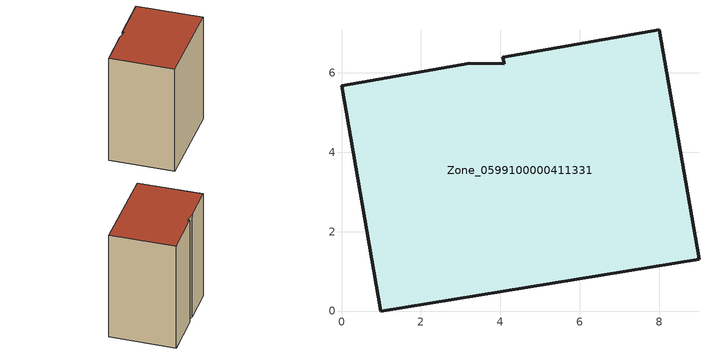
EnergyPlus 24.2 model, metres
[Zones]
Zone_0599100000411331
 floor ground (C_G): 4.06,6.39 8,7.08 9,1.31 0.98,0 0,5.67 3.22,6.24 4.09,6.23 z0
 wall outside (C_F): 0.98,0 9,1.31 8,7.08 4.06,6.39 4.09,6.23 3.22,6.24 0,5.67 0.98,0 z0:10.19
 roof outside (C_R): 8,7.08 4.06,6.39 4.09,6.23 3.22,6.24 0,5.67 0.98,0 9,1.31 z10.19
[BUILDING]
Pand.0599100000411331: North Axis=0; Terrain=City; Loads Convergence Tolerance Value=0.04; Temperature Convergence Tolerance Value=0.4; Solar Distribution=FullExterior; Maximum Number of Warmup Days=25; Minimum Number of Warmup Days=1
[Site:Location]
Rotterdam.The.Hague.AP_ZH_NLD Design_Conditions: Latitude=51.96; Longitude=4.45; Time Zone=1; Elevation=-4.5
[SITE:GROUNDTEMPERATURE:BUILDINGSURFACE]
18, 18, 18, 18, 18, 18, 18, 18, 18, 18, 18, 18
[MATERIAL] Thermal Absorptance=0.9; Solar Absorptance=0.7; Visible Absorptance=0.7
Name | Roughness | Thickness | Conductivity | Density | Specific Heat
G.TC.1992-2005 | MediumSmooth | 0.15 | 0.06 | 540 | 1210
F.TC.1992-2005 | Rough | 0.3 | 0.12 | 1920 | 840
R.TC.1992-2005 | MediumRough | 0.2 | 0.08 | 1500 | 1000
[CONSTRUCTION]
C_G: G.TC.1992-2005
C_F: F.TC.1992-2005
C_R: R.TC.1992-2005
[ZONE]
Zone_0599100000411331: Type=1; Multiplier=1; Ceiling Height=Autocalculate; Volume=Autocalculate; Floor Area=autocalculate; Part of Total Floor Area=Yes
[ZONEINFILTRATION:DESIGNFLOWRATE]
Infil_Zone_0599100000411331: Zone or ZoneList or Space or SpaceList=Zone_0599100000411331; Schedule=AlwaysOn; Design Flow Rate Calculation Method=Flow/Area; Flow Rate per Floor Area=0.0015; Constant Term Coefficient=1; Temperature Term Coefficient=0; Velocity Term Coefficient=0; Velocity Squared Term Coefficient=0
[HVACTEMPLATE:ZONE:IDEALLOADSAIRSYSTEM]
Zone_0599100000411331: Maximum Heating Supply Air Temperature=50; Minimum Cooling Supply Air Temperature=13; Maximum Heating Supply Air Humidity Ratio=0.0156; Minimum Cooling Supply Air Humidity Ratio=0.0077; Heating Limit=NoLimit; Cooling Limit=NoLimit; Dehumidification Control Type=ConstantSensibleHeatRatio; Cooling Sensible Heat Ratio=0.7; Dehumidification Setpoint=60; Humidification Control Type=None; Humidification Setpoint=30; Outdoor Air Method=None; Outdoor Air Flow Rate per Person=0.00944; Outdoor Air Flow Rate per Zone Floor Area=0; Outdoor Air Flow Rate per Zone=0; Demand Controlled Ventilation Type=None; Outdoor Air Economizer Type=NoEconomizer; Heat Recovery Type=None; Sensible Heat Recovery Effectiveness=0.7; Latent Heat Recovery Effectiveness=0.65
[ZONECONTROL:THERMOSTAT]
ThermostatControl_Zone_0599100000411331: Zone or ZoneList=Zone_0599100000411331; Control Type Schedule=DualSetpointControlType; Control 1=Thermostat_Zone_0599100000411331; Temperature Difference Between Cutout And Setpoint=0
[THERMOSTATSETPOINT:DUALSETPOINT]
Thermostat_Zone_0599100000411331: Heating Setpoint Temperature Schedule=HeatingSetpoint_Zone_0599100000411331; Cooling Setpoint Temperature Schedule=CoolingSetpoint_Zone_0599100000411331
[SCHEDULE:COMPACT]
HeatingSetpoint_Zone_0599100000411331: Through: 12/31, For: AllDays, Until: 24:00, 21
CoolingSetpoint_Zone_0599100000411331: Through: 12/31, For: AllDays, Until: 24:00, 24
DualSetpointControlType: Through: 12/31, For: AllDays, Until: 24:00, 4
AlwaysOn: Through: 12/31, For: AllDays, Until: 24:00, 1
